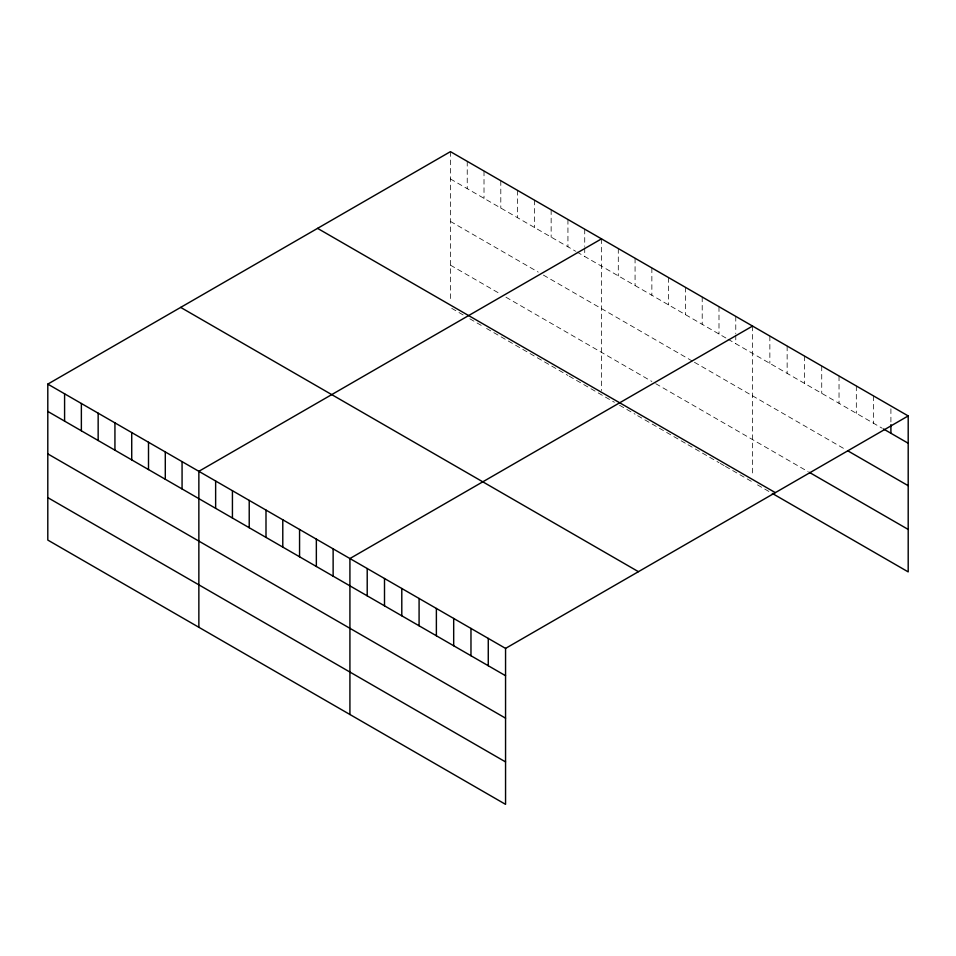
<?xml version="1.0" encoding="UTF-8"?>
<svg xmlns="http://www.w3.org/2000/svg" width="956" height="956" viewBox="0 0 956 956"><rect width="100%" height="100%" fill="white"/><g stroke="black" fill="none" stroke-linecap="round" stroke-linejoin="round"><path stroke-width="0.72" stroke-dasharray="4.78 3.58" d="M450.443 151.646L450.443 301.941M450.443 178.963L575.679 251.273M576.97 252.014L726.739 338.484M728.03 339.237L882.257 428.276M450.443 221.422L538.24 272.101M543.402 275.089L693.172 361.559M694.462 362.3L845.2 449.332M450.443 265.159L500.801 294.221M505.963 297.208L651.861 381.444M655.732 383.679L808.143 471.678M451.734 308.346L463.361 315.062M469.814 318.79L484.011 326.988M486.592 328.482L567.936 375.433M569.226 376.186L614.409 402.273M619.584 405.26L635.071 414.199M637.652 415.693L685.428 443.273M688.009 444.767L718.996 462.656M720.286 463.397L724.158 465.632M725.449 466.373L752.563 482.027M757.499 484.883L769.855 492.017M890.908 408.821L890.908 423.197M873.617 395.963L873.617 423.281M856.325 385.973L856.325 413.303M839.033 375.995L839.033 403.312M821.73 366.005L821.73 393.334M804.438 356.026L804.438 383.344M787.147 346.036L787.147 373.366M769.855 336.058L769.855 363.376M752.563 326.068L752.563 476.375M735.773 316.388L735.773 333.632M735.773 335.078L735.773 343.706M718.996 306.697L718.996 334.014M702.206 297.005L702.206 324.323M685.428 287.314L685.428 314.632M668.638 277.622L668.638 304.94M651.861 267.931L651.861 295.249M635.071 258.24L635.071 285.557M618.293 248.548L618.293 275.866M601.503 238.857L601.503 390.574M584.725 229.165L584.725 246.421M584.725 247.867L584.725 256.495M567.936 219.486L567.936 246.803M551.146 209.794L551.146 237.112M534.368 200.103L534.368 227.42M517.578 190.411L517.578 217.729M500.801 180.72L500.801 208.038M484.011 171.028L484.011 198.346M467.233 161.337L467.233 188.655"/><path stroke-width="1.43" d="M47.8 384.109L505.557 648.395L505.557 804.355L47.8 540.068L47.8 384.109L450.443 151.646L908.2 415.932L908.2 571.891L772.328 493.439M601.503 238.857L198.86 471.32L198.86 627.279M752.563 326.068L349.92 558.543L349.92 714.502M505.557 648.395L908.2 415.932M883.499 428.981L908.2 443.249M847.673 450.754L908.2 485.696M809.385 472.384L908.2 529.433M317.571 228.364L775.328 492.639M180.672 307.402L638.429 571.676M47.8 411.427L505.557 675.713M47.8 453.885L505.557 718.171M47.8 497.622L505.557 761.908M890.908 424.643L890.908 433.271M488.265 638.405L488.265 665.735M470.973 628.427L470.973 655.744M453.682 618.448L453.682 645.766M436.378 608.458L436.378 635.776M419.087 598.48L419.087 625.798M401.795 588.49L401.795 615.807M384.503 578.511L384.503 605.829M367.212 568.521L367.212 595.839M333.13 548.852L333.13 576.169M316.352 539.16L316.352 566.478M299.563 529.469L299.563 556.786M282.785 519.777L282.785 547.095M265.995 510.086L265.995 537.403M249.217 500.394L249.217 527.712M232.428 490.703L232.428 518.021M215.638 481.011L215.638 508.341M182.07 461.64L182.07 488.958M165.292 451.949L165.292 479.267M148.503 442.258L148.503 469.575M131.725 432.566L131.725 459.884M114.935 422.875L114.935 450.192M98.157 413.183L98.157 440.501M81.368 403.492L81.368 430.809M64.59 393.8L64.59 421.118"/></g></svg>
